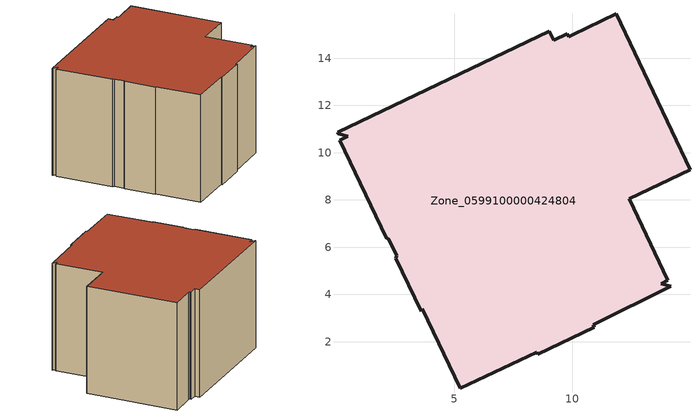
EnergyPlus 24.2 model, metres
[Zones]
Zone_0599100000424804
 floor ground (C_G): 14.04,4.6 13.75,4.45 14.16,4.35 10.88,2.71 10.93,2.62 8.53,1.47 8.49,1.56 5.25,0.03 3.63,3.4 3.61,3.29 2.53,5.54 2.56,5.65 2.23,6.34 2.13,6.39 0.15,10.54 0.49,10.7 0.09,10.79 0.06,10.87 9.02,15.14 9.21,14.75 9.79,15.03 9.84,14.91 10.02,14.99 11.85,15.88 14.98,9.27 12.4,8.04 z0
 wall outside (C_F): 8.49,1.56 8.53,1.47 10.93,2.62 10.88,2.71 14.16,4.35 13.75,4.45 14.04,4.6 12.4,8.04 14.98,9.27 11.85,15.88 10.02,14.99 9.84,14.91 9.79,15.03 9.21,14.75 9.02,15.14 0.06,10.87 0.09,10.79 0.49,10.7 0.15,10.54 2.13,6.39 2.23,6.34 2.56,5.65 2.53,5.54 3.61,3.29 3.63,3.4 5.25,0.03 8.49,1.56 z0:8.62
 roof outside (C_R): 12.4,8.04 14.98,9.27 11.85,15.88 10.02,14.99 9.84,14.91 9.79,15.03 9.21,14.75 9.02,15.14 0.06,10.87 0.09,10.79 0.49,10.7 0.15,10.54 2.13,6.39 2.23,6.34 2.56,5.65 2.53,5.54 3.61,3.29 3.63,3.4 5.25,0.03 8.49,1.56 8.53,1.47 10.93,2.62 10.88,2.71 14.16,4.35 13.75,4.45 14.04,4.6 z8.62
[BUILDING]
Pand.0599100000424804: North Axis=0; Terrain=City; Loads Convergence Tolerance Value=0.04; Temperature Convergence Tolerance Value=0.4; Solar Distribution=FullExterior; Maximum Number of Warmup Days=25; Minimum Number of Warmup Days=1
[Site:Location]
Rotterdam.The.Hague.AP_ZH_NLD Design_Conditions: Latitude=51.96; Longitude=4.45; Time Zone=1; Elevation=-4.5
[SITE:GROUNDTEMPERATURE:BUILDINGSURFACE]
18, 18, 18, 18, 18, 18, 18, 18, 18, 18, 18, 18
[MATERIAL] Thermal Absorptance=0.9; Solar Absorptance=0.7; Visible Absorptance=0.7
Name | Roughness | Thickness | Conductivity | Density | Specific Heat
G.D.1992-2005 | MediumSmooth | 0.15 | 0.06 | 540 | 1210
F.D.1992-2005 | Rough | 0.3 | 0.12 | 1920 | 840
R.D.1992-2005 | MediumRough | 0.2 | 0.08 | 1500 | 1000
[CONSTRUCTION]
C_G: G.D.1992-2005
C_F: F.D.1992-2005
C_R: R.D.1992-2005
[ZONE]
Zone_0599100000424804: Type=1; Multiplier=1; Ceiling Height=Autocalculate; Volume=Autocalculate; Floor Area=autocalculate; Part of Total Floor Area=Yes
[ZONEINFILTRATION:DESIGNFLOWRATE]
Infil_Zone_0599100000424804: Zone or ZoneList or Space or SpaceList=Zone_0599100000424804; Schedule=AlwaysOn; Design Flow Rate Calculation Method=Flow/Area; Flow Rate per Floor Area=0.0021; Constant Term Coefficient=1; Temperature Term Coefficient=0; Velocity Term Coefficient=0; Velocity Squared Term Coefficient=0
[HVACTEMPLATE:ZONE:IDEALLOADSAIRSYSTEM]
Zone_0599100000424804: Maximum Heating Supply Air Temperature=50; Minimum Cooling Supply Air Temperature=13; Maximum Heating Supply Air Humidity Ratio=0.0156; Minimum Cooling Supply Air Humidity Ratio=0.0077; Heating Limit=NoLimit; Cooling Limit=NoLimit; Dehumidification Control Type=ConstantSensibleHeatRatio; Cooling Sensible Heat Ratio=0.7; Dehumidification Setpoint=60; Humidification Control Type=None; Humidification Setpoint=30; Outdoor Air Method=None; Outdoor Air Flow Rate per Person=0.00944; Outdoor Air Flow Rate per Zone Floor Area=0; Outdoor Air Flow Rate per Zone=0; Demand Controlled Ventilation Type=None; Outdoor Air Economizer Type=NoEconomizer; Heat Recovery Type=None; Sensible Heat Recovery Effectiveness=0.7; Latent Heat Recovery Effectiveness=0.65
[ZONECONTROL:THERMOSTAT]
ThermostatControl_Zone_0599100000424804: Zone or ZoneList=Zone_0599100000424804; Control Type Schedule=DualSetpointControlType; Control 1=Thermostat_Zone_0599100000424804; Temperature Difference Between Cutout And Setpoint=0
[THERMOSTATSETPOINT:DUALSETPOINT]
Thermostat_Zone_0599100000424804: Heating Setpoint Temperature Schedule=HeatingSetpoint_Zone_0599100000424804; Cooling Setpoint Temperature Schedule=CoolingSetpoint_Zone_0599100000424804
[SCHEDULE:COMPACT]
HeatingSetpoint_Zone_0599100000424804: Through: 12/31, For: AllDays, Until: 24:00, 21
CoolingSetpoint_Zone_0599100000424804: Through: 12/31, For: AllDays, Until: 24:00, 24
DualSetpointControlType: Through: 12/31, For: AllDays, Until: 24:00, 4
AlwaysOn: Through: 12/31, For: AllDays, Until: 24:00, 1
